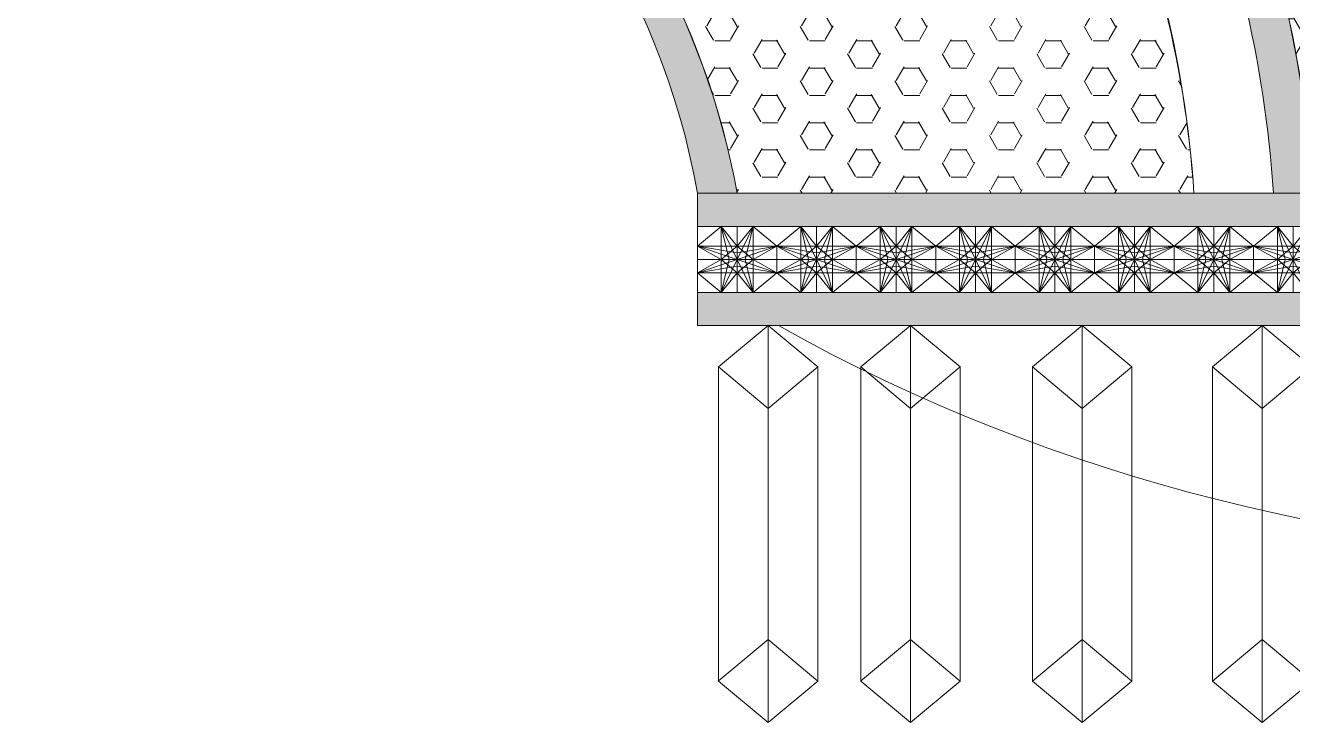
# Model space of a CAD drawing. Header units: inches. Extents: x 193287 to 241687, y 437648 to 550079.
# Drawn here: x 234323.9 to 234419.6, y 465284.6 to 465337.3 of the extents above; entities that cross this region are included whole.
import ezdxf

# ---------------------------------------------------------------- set-up
doc = ezdxf.new("R2010")
doc.units = ezdxf.units.IN
doc.header["$MEASUREMENT"] = 0
doc.linetypes.add('HIDDEN', pattern=[0.375, 0.25, -0.125])
doc.layers.add('CQ SPOT DETAIL DIMENSION', color=9, linetype='Continuous')
doc.layers.add('E-LITE-FIXT-NORM-CEILING', color=3, linetype='Continuous')

# ---------------------------------------------------------------- blocks, each defined once
blk = doc.blocks.new('OCTAGON')
at = {"color": 4, "lineweight": 0}
for p, q in [((-4.999999999974534, 12.5), (-4.999999999974534, -12.5)), ((-4.999999999978171, 12.49999999999772), (2.54659e-11, 5.000000000000452)), ((-4.999999999974534, 12.49999999999045), (-2.535666767445944, -1.3642e-12)), ((3.27418e-11, 0), (-4.999999999978171, 12.49999999999772)), ((2.54659e-11, 12.5), (2.54659e-11, -12.5)), ((5.000000000029104, 12.50000000000045), (2.91038e-11, 5.000000000000452)), ((2.54659e-11, 0), (5.000000000029104, 12.50000000000045)), ((5.000000000025464, 12.49999999999318), (2.535666767504153, 0)), ((5.000000000025464, 12.5), (5.000000000025464, -12.5)), ((-12.49999999997453, 5), (12.50000000002546, 5)), ((-12.49999999997817, 5.000000000007275), (-4.99999999998181, 0)), ((-12.49999999997089, 5.000000000003636), (2.18279e-11, 2.535666767471411)), ((1.81899e-11, -7.276000000000001e-12), (-12.49999999997817, 5.000000000007275)), ((12.50000000002183, 5.000000000003636), (2.91038e-11, 2.535666767471411)), ((3.27418e-11, -7.276000000000001e-12), (12.5000000000291, 5.000000000007275)), ((12.5000000000291, 5.000000000007275), (5.000000000032742, 0)), ((-12.49999999997453, 0), (12.50000000002546, 0)), ((1.81899e-11, 0), (-12.49999999998181, -5)), ((-4.999999999974534, -12.49999999999045), (-2.535666767445944, 1.3642e-12)), ((3.27418e-11, 0), (-4.999999999978171, -12.49999999999772)), ((2.54659e-11, 0), (5.000000000029104, -12.50000000000045)), ((3.27418e-11, 0), (12.50000000003274, -5)), ((5.000000000025464, -12.49999999999318), (2.535666767504153, 0)), ((-12.49999999998181, -5), (-4.99999999998181, -3.638e-12)), ((-12.49999999997453, -4.999999999996362), (1.81899e-11, -2.535666767478685)), ((12.50000000002546, -4.999999999996362), (3.27418e-11, -2.535666767478685)), ((12.50000000003274, -5), (5.000000000032742, -3.638e-12)), ((-12.49999999997453, -5), (12.50000000002546, -5)), ((-4.999999999978171, -12.49999999999772), (2.54659e-11, -5.000000000000452)), ((5.000000000029104, -12.50000000000045), (2.91038e-11, -5.000000000000452))]:
    blk.add_line(p, q, dxfattribs=at)
for points in [[(-4.999999999974534, 12.5), (5.000000000029104, 12.50000000000045), (12.50000000002546, 5), (12.50000000002546, -5), (5.000000000025464, -12.5), (-4.999999999970896, -12.49999999999954), (-12.49999999997453, -5), (-12.49999999997453, 5), (-4.999999999974534, 12.5)], [(-4.999999999974534, 1.3642e-12), (2.54659e-11, 4.999999999994996), (5.000000000032742, -3.638e-12), (2.54659e-11, -4.999999999994996), (-4.99999999998181, -3.638e-12)]]:
    blk.add_lwpolyline(points, dxfattribs=at)
blk = doc.blocks.new('CH20')
h = blk.add_hatch(color=2)
h.set_gradient(color1=(255, 255, 0), color2=(102, 102, 0), rotation=45, one_color=1, tint=0.2000000029802322, name='CYLINDER')
edge = h.paths.add_edge_path()
edge.add_line((-240.0006888708667, -379.3550845055252), (-250.0000000000073, -379.3550845055252))
edge.add_arc((-504.2537421795278, -416.2343369821865), 256.914469572129, 8.253137205924205, 89.0513083546755)
edge.add_line((-500.0000000000142, -159.3550845054669), (-433.724086706221, -159.3550845054669))
edge.add_arc((-506.7909451392333, -418.987527774705), 269.7179478626209, 8.449655378190585, 74.28211211523382, ccw=False)
at = {"lineweight": 0, "true_color": 0xc6ecec}
h = blk.add_hatch(dxfattribs=at)
h.set_pattern_fill('HEX', color=254, scale=1.25, style=0)
h.set_pattern_definition([(0, (-8405.160711264965, -2014.935615918386), (0, 6.874074999999998), [3.96875, -7.9375]), (120, (-8405.160711264965, -2014.935615918386), (-5.953123577519512, -3.437037499999997), [3.968749999999996, -7.937499999999996]), (59.99999999999999, (-8401.191961264965, -2014.935615918386), (-5.953123577519512, 3.4370375), [3.96875, -7.9375])])
edge = h.paths.add_edge_path()
edge.add_line((-209.1028330644549, -159.3550845054669), (-433.7240867062137, -159.3550845054669))
edge.add_arc((-507.3907139681687, -419.5156607540647), 270.3891591875569, 368.5416777516415, 434.1900897417946, ccw=False)
edge.add_line((-240.0006888708667, -379.3550845054668), (-124.9999999999927, -379.3550845054668))
edge.add_arc((-507.3504011370678, -399.4464876610436), 382.8779096924251, 363.0079603263097, 398.8343110127733)
h = blk.add_hatch(color=2)
h.set_gradient(color1=(255, 255, 0), color2=(102, 102, 0), rotation=45, one_color=1, tint=0.2000000029802322, name='CYLINDER')
edge = h.paths.add_edge_path()
edge.add_arc((-510.5373536564147, -400.6080418880101), 406.0924968016712, 2.999960191699566, 36.44734295059212)
edge.add_line((-183.875255284398, -159.3550845054997), (-171.5229554146863, -159.355084505496))
edge.add_arc((-510.4231177885594, -400.5443848424347), 415.9634583158242, 2.9199275375582943, 35.43879091356291, ccw=False)
edge.add_line((-94.9997046240023, -379.355084505487), (-105.0013777416861, -379.3550845054888))
h = blk.add_hatch(dxfattribs=at)
h.set_pattern_fill('HEX', color=254, scale=1.75, style=0)
h.set_pattern_definition([(0, (-8405.160711264965, -2014.935615918386), (0, 9.623705), [5.556249999999998, -11.1125]), (120, (-8405.160711264965, -2014.935615918386), (-8.33437300852732, -4.811852499999996), [5.556249999999995, -11.11249999999999]), (59.99999999999999, (-8399.604461264971, -2014.935615918386), (-8.33437300852732, 4.811852500000001), [5.556249999999998, -11.1125])])
edge = h.paths.add_edge_path()
edge.add_line((-171.5229554147081, -159.3550845054669), (171.5231555335194, -159.3550845054669))
edge.add_arc((510.4291601430303, -400.5467948518672), 415.9696155973429, 144.5614052286772, 177.0797833343636)
edge.add_line((94.9997046240533, -379.3550845054688), (-95.04604241342892, -379.3550845054688))
edge.add_arc((-510.2885216278555, -400.4101019882582), 415.7759376218677, 2.902716905610398, 35.43446912934993)
h = blk.add_hatch(color=2)
h.set_gradient(color1=(255, 255, 0), color2=(168, 168, 0), one_color=1, tint=0.3300000131130219, name='INVCYLINDER')
h.paths.add_polyline_path([(249.9999999999927, -379.3550845055252), (240.0006888708522, -379.3550845055252), (-250.0000000000073, -379.3550845054668), (-250.0000000000073, -389.355084505467), (249.9999999999927, -389.355084505467)])
h = blk.add_hatch(color=2)
h.set_gradient(color1=(255, 255, 0), color2=(168, 168, 0), one_color=1, tint=0.3300000131130219, name='INVCYLINDER')
h.paths.add_polyline_path([(249.9999999999927, -409.3550845054668), (-250.0000000000073, -409.3550845054668), (-250.0000000000073, -419.3550845054668), (249.9999999999964, -419.3550845054668)])
at = {"color": 2, "lineweight": 0}
blk.add_line((-250.0000000000073, -379.3550845054668), (-7.276000000000001e-12, -379.3550845054668), dxfattribs=at)
for points in [[(-240.0006888708667, -379.3550845055252), (-250.0000000000073, -379.3550845055252, 0.3679193001930006), (-500.0000000000142, -159.3550845054669), (-433.7240867062245, -159.3550845054669, -0.2954184778805842), (-240.0006888708667, -379.3550845055252, -3.99938866e-08)], [(-209.1028330644476, -159.3550845055051), (-433.7240867062027, -159.355084505547, -0.2945455545261208), (-240.0006888708158, -379.3550845055107), (-124.9999999999418, -379.3550845054888, 0.1576078382233799), (-209.1028330644476, -159.3550845055051, 0.6828826451157854)], [(-124.9999999999345, -379.3550845056251, 0.1561163741445666), (-209.1028330644476, -159.3550845055051), (-183.8752552844016, -159.3550845054997, -0.1469867803321751), (-105.0013777416861, -379.3550845054888), (-94.9997046240023, -379.355084505487, 0.1428502593180689), (-171.5229554146863, -159.3550845054997), (-183.875255284398, -159.3550845054997)], [(-171.5229554147081, -159.3550845054669), (171.5231555335231, -159.3550845054669, 0.1428480987196165), (94.9997046240533, -379.3550845054688), (-95.04604241342894, -379.3550845054688, 0.1429076455945071), (-171.5229554147081, -159.3550845054669, -1.011807207520563)]]:
    blk.add_lwpolyline(points, format="xyb", dxfattribs=at)
for points in [[(-250.0000000000073, -379.3550845054688), (249.9999999999927, -379.3550845054688), (249.9999999999927, -419.3550845054668), (-250.0000000000073, -419.3550845054668)], [(249.9999999999927, -379.3550845054668), (-250.0000000000073, -379.3550845054668), (-250.0000000000073, -419.3550845054668), (249.9999999999927, -419.3550845054668)], [(249.9999999999927, -389.355084505467), (-250.0000000000073, -389.355084505467), (-250.0000000000073, -409.3550845054668), (249.9999999999927, -409.3550845054668)]]:
    blk.add_lwpolyline(points, close=True, dxfattribs=at)
at = {"color": 4, "lineweight": 0}
for points in [[(-244.7135662611763, -431.8550845054668), (-232.2135662611763, -419.3550845054668), (-219.7135662611763, -431.8550845054651), (-219.7135662611763, -526.8550845054668), (-232.2135662611763, -539.3550845054668), (-244.7135662611763, -526.8550845054668), (-244.7135662611763, -431.8550845054668), (-232.2135662611763, -444.3550845054668), (-219.7135662611763, -431.8550845054651), (-232.2135662611763, -419.3550845054668), (-232.2135662611763, -539.3550845054668), (-219.7135662611763, -526.8550845054668), (-232.2135662611763, -514.258121240813), (-244.7620478935023, -526.8066028731408)], [(-208.8525667451868, -431.8550845054651), (-196.3525667451867, -419.3550845054668), (-183.8525667451867, -431.8550845054633), (-183.8525667451867, -526.8550845054668), (-196.3525667451867, -539.3550845054668), (-208.8525667451868, -526.8550845054668), (-208.8525667451868, -431.8550845054651), (-196.3525667451867, -444.3550845054651), (-183.8525667451867, -431.8550845054633), (-196.3525667451867, -419.3550845054668), (-196.3525667451867, -539.3550845054668), (-183.8525667451867, -526.8550845054668), (-196.3525667451867, -514.258121240813), (-208.9010483775128, -526.8066028731408)], [(-165.628350940744, -431.8550845054651), (-153.128350940744, -419.3550845054668), (-140.628350940744, -431.8550845054633), (-140.628350940744, -526.8550845054668), (-153.128350940744, -539.3550845054668), (-165.628350940744, -526.8550845054668), (-165.628350940744, -431.8550845054651), (-153.128350940744, -444.3550845054651), (-140.628350940744, -431.8550845054633), (-153.128350940744, -419.3550845054668), (-153.128350940744, -539.3550845054668), (-140.628350940744, -526.8550845054668), (-153.128350940744, -514.258121240813), (-165.6768325730663, -526.8066028731408)], [(-120.3168786919777, -431.8550845054651), (-107.8168786919777, -419.3550845054668), (-95.31687869197776, -431.8550845054633), (-95.31687869197776, -526.8550845054668), (-107.8168786919777, -539.3550845054668), (-120.3168786919777, -526.8550845054668), (-120.3168786919777, -431.8550845054651), (-107.8168786919777, -444.3550845054651), (-95.31687869197776, -431.8550845054633), (-107.8168786919777, -419.3550845054668), (-107.8168786919777, -539.3550845054668), (-95.31687869197776, -526.8550845054668), (-107.8168786919777, -514.258121240813), (-120.3653603243037, -526.8066028731408)]]:
    blk.add_lwpolyline(points, dxfattribs=at)
blk.add_arc((-7.276000000000001e-12, -79.2186138119796), 410.3799882035238, 235.9790433423818, 304.0209566576182, dxfattribs=at)
at = {"color": 2, "lineweight": 0, "xscale": -0.7999999999992724, "yscale": 0.7999999999992724, "zscale": 0.8}
for p in [(-239.9999999999855, -399.355084505467), (-219.9999999999854, -399.355084505467), (-199.9999999999854, -399.355084505467), (-179.9999999999854, -399.355084505467), (-159.9999999999854, -399.355084505467), (-139.9999999999854, -399.355084505467), (-119.9999999999854, -399.355084505467), (-99.99999999998545, -399.355084505467)]:
    blk.add_blockref('OCTAGON', p, dxfattribs=at)
blk = doc.blocks.new('CH21')
at = {"color": 2, "lineweight": 0, "xscale": 1.199999999999999}
blk.add_blockref('CH20', (-28212.40102377517, 10805.44947337786), dxfattribs=at)
blk = doc.blocks.new('SMDS')
at = {"layer": 'E-LITE-FIXT-NORM-CEILING', "linetype": 'HIDDEN', "xscale": 0.25, "yscale": 0.25, "zscale": 0.25}
blk.add_blockref('CH21', (391895.0770739196, 476521.5739663898), dxfattribs=at)

msp = doc.modelspace()

# ---------------------------------------------------------------- block references
at = {"layer": 'CQ SPOT DETAIL DIMENSION'}
msp.add_blockref('SMDS', (-150392.3675674785, -13803.48223888048), dxfattribs=at)

doc.saveas('drawing.dxf')
